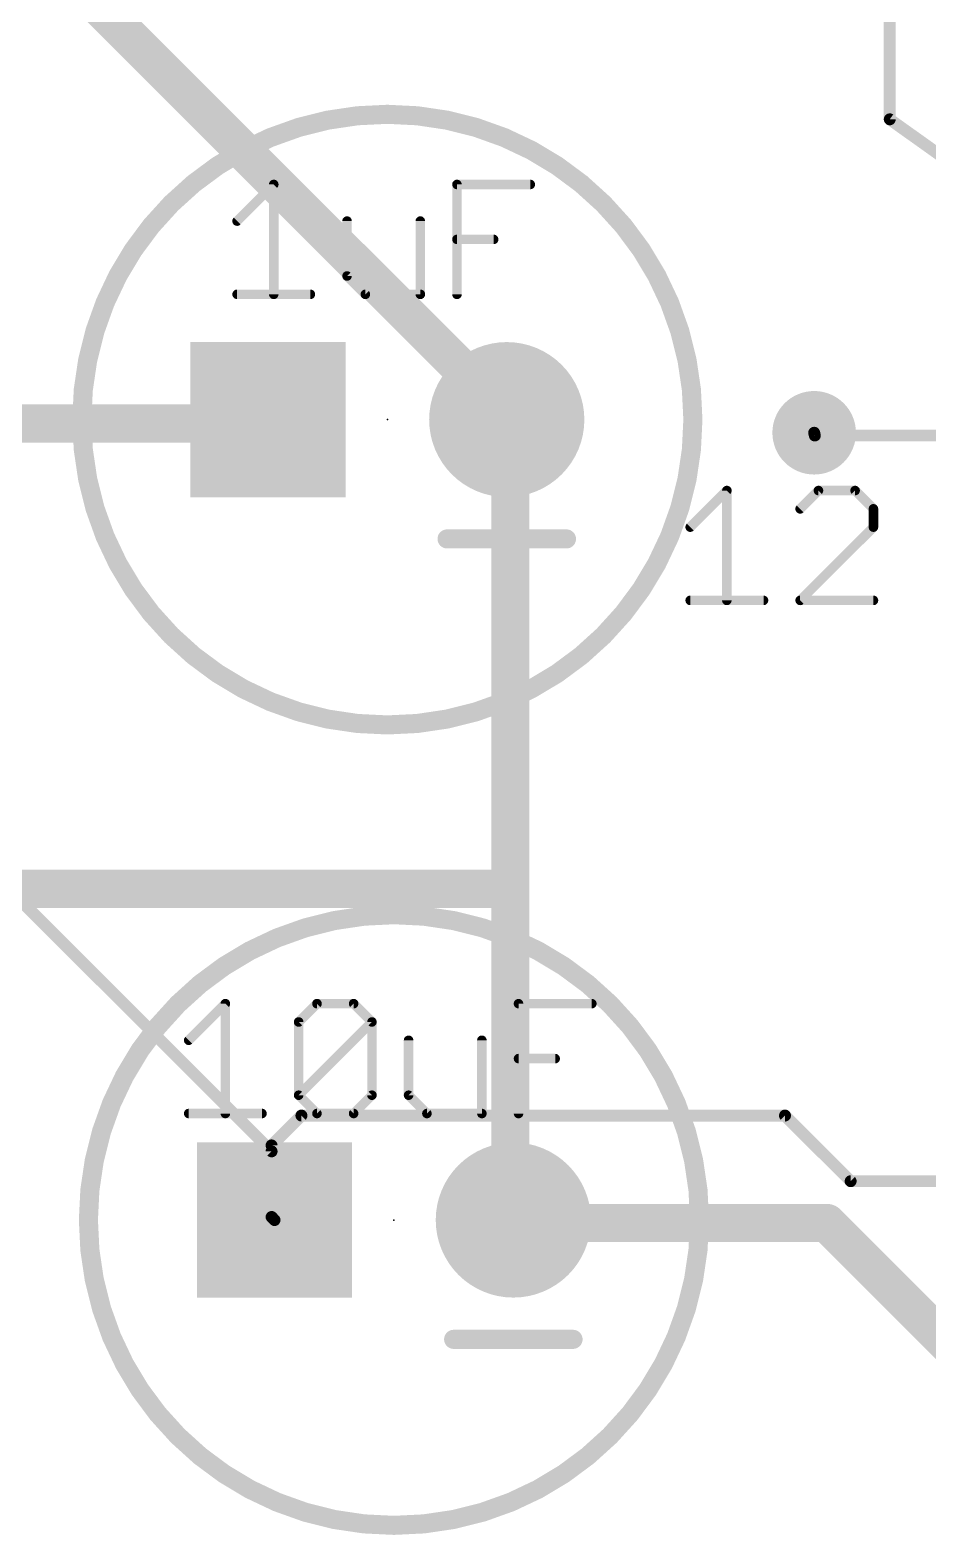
# Model space of a CAD drawing. Extents: x -2 to 100, y 0 to 40.
# Drawn here: x 22.26 to 31.81, y 10.27 to 26.29 of the extents above; entities that cross this region are included whole.
import ezdxf

# ---------------------------------------------------------------- set-up
doc = ezdxf.new("R2010")
doc.units = 0
for name, color, linetype in [('1', 14, 'CONTINUOUS'), ('16', 174, 'CONTINUOUS'), ('17', 94, 'CONTINUOUS'), ('21', 250, 'CONTINUOUS'), ('23', 178, 'CONTINUOUS'), ('25', 250, 'CONTINUOUS'), ('27', 250, 'CONTINUOUS')]:
    doc.layers.add(name, color=color, linetype=linetype)

# ---------------------------------------------------------------- blocks, each defined once
blk = doc.blocks.new('SQUAREP')
blk.add_solid([(-0.5, -0.5), (0.5, -0.5), (-0.5, 0.5), (0.5, 0.5)])
blk = doc.blocks.new('ROUNDP')
at = {"const_width": 0.5}
blk.add_lwpolyline([(0, -0.25, 1), (0, 0.25, 1), (0, -0.25)], format="xyb", dxfattribs=at)

msp = doc.modelspace()

# ---------------------------------------------------------------- linework, layer by layer
at = {"layer": '1'}
for points, const_width in [([(27.2415, 22.2885), (20.3835, 29.1465)], 0.4064), ([(31.404, 25.3365), (31.404, 26.543)], 0.127), ([(32.1025, 24.838), (31.404, 25.3365)], 0.127), ([(27.2415, 22.2885), (27.33, 22.14)], 0.4064), ([(27.3685, 22.098), (27.33, 22.14)], 0.4064), ([(27.3685, 22.098), (27.3685, 17.145)], 0.4064), ([(30.607, 21.971), (30.6, 22)], 0.127), ([(33.147, 21.971), (30.607, 21.971)], 0.127), ([(20.574, 17.145), (27.3685, 17.145)], 0.4064), ([(27.3685, 17.145), (27.3685, 13.6525)], 0.4064), ([(27.3685, 13.6525), (27.4, 13.62)], 0.4064)]:
    msp.add_lwpolyline(points, dxfattribs=dict(at, const_width=const_width))
for points, const_width in [([(31.4224, 25.3623, 1), (31.3856, 25.3107)], 0.0635), ([(31.3723, 25.3365, 1), (31.4357, 25.3365)], 0.0635), ([(27.3288, 22.3405, 1), (27.1542, 22.2365)], 0.2032), ([(27.1697, 22.2167, 1), (27.3133, 22.3603)], 0.2032), ([(27.4049, 22.2087, 1), (27.2551, 22.0713)], 0.2032), ([(27.2427, 22.088, 1), (27.4173, 22.192)], 0.2032), ([(27.4701, 22.098, 1), (27.2669, 22.098)], 0.2032), ([(27.2936, 22.0293, 1), (27.4434, 22.1667)], 0.2032), ([(30.6309, 22.0074, 1), (30.5691, 21.9926)], 0.0635), ([(30.607, 22.0027, 1), (30.607, 21.9393)], 0.0635), ([(30.5761, 21.9636, 1), (30.6379, 21.9784)], 0.0635), ([(27.4701, 17.145, 1), (27.2669, 17.145)], 0.2032), ([(27.3685, 17.0434, 1), (27.3685, 17.2466)], 0.2032), ([(27.2669, 17.145, 1), (27.4701, 17.145)], 0.2032), ([(27.4415, 13.7232, 1), (27.2955, 13.5818)], 0.2032), ([(27.327, 13.5493, 1), (27.473, 13.6907)], 0.2032), ([(27.2669, 13.6525, 1), (27.4701, 13.6525)], 0.2032)]:
    msp.add_lwpolyline(points, format="xyb", dxfattribs=dict(at, const_width=const_width))
at = {"layer": '16'}
for points, const_width in [([(18.6055, 22.098), (24.765, 22.098)], 0.4064), ([(24.765, 22.098), (24.79, 22.14)], 0.4064), ([(24.8285, 14.351), (19.6215, 19.558)], 0.127), ([(24.8285, 14.4145), (25.146, 14.732)], 0.127), ([(25.146, 14.732), (30.2895, 14.732)], 0.127), ([(30.2895, 14.732), (30.988, 14.0335)], 0.127), ([(24.8285, 14.4145), (24.86, 13.62)], 0.127), ([(24.8285, 13.6525), (24.8285, 14.351)], 0.127), ([(30.988, 14.0335), (33.2105, 14.0335)], 0.127), ([(27.432, 13.589), (27.4, 13.62)], 0.4064), ([(30.734, 13.589), (27.432, 13.589)], 0.4064), ([(33.455, 10.868), (30.734, 13.589)], 0.4064), ([(24.8285, 13.6525), (24.86, 13.62)], 0.127)]:
    msp.add_lwpolyline(points, dxfattribs=dict(at, const_width=const_width))
for points, const_width in [([(24.8773, 22.088, 1), (24.7027, 22.192)], 0.2032), ([(24.765, 21.9964, 1), (24.765, 22.1996)], 0.2032), ([(24.6777, 22.15, 1), (24.8523, 22.046)], 0.2032), ([(25.146, 14.7638, 1), (25.146, 14.7003)], 0.0635), ([(25.1685, 14.7095, 1), (25.1235, 14.7545)], 0.0635), ([(30.312, 14.7545, 1), (30.267, 14.7095)], 0.0635), ([(30.2895, 14.7003, 1), (30.2895, 14.7638)], 0.0635), ([(24.806, 14.437, 1), (24.851, 14.392)], 0.0635), ([(24.8602, 14.4158, 1), (24.7968, 14.4132)], 0.0635), ([(24.8603, 14.351, 1), (24.7968, 14.351)], 0.0635), ([(24.806, 14.3285, 1), (24.851, 14.3735)], 0.0635), ([(30.988, 14.0653, 1), (30.988, 14.0017)], 0.0635), ([(30.9655, 14.011, 1), (31.0105, 14.056)], 0.0635), ([(27.4707, 13.693, 1), (27.3293, 13.547)], 0.2032), ([(27.432, 13.6906, 1), (27.432, 13.4874)], 0.2032), ([(30.8058, 13.6608, 1), (30.6622, 13.5172)], 0.2032), ([(30.734, 13.4874, 1), (30.734, 13.6906)], 0.2032), ([(24.8513, 13.6746, 1), (24.8057, 13.6304)], 0.0635), ([(24.7968, 13.6525, 1), (24.8603, 13.6525)], 0.0635), ([(24.8283, 13.6187, 1), (24.8917, 13.6213)], 0.0635), ([(24.8372, 13.5979, 1), (24.8828, 13.6421)], 0.0635), ([(27.3613, 13.516, 1), (27.5027, 13.662)], 0.2032)]:
    msp.add_lwpolyline(points, format="xyb", dxfattribs=dict(at, const_width=const_width))
at = {"layer": '21'}
for points, const_width in [([(26.06, 18.89, 1), (26.06, 25.39, 1), (26.06, 18.89)], 0.2032), ([(26.695, 20.9208, 1), (26.695, 20.8192)], 0.1016), ([(27.965, 20.8192, 1), (27.965, 20.9208)], 0.1016), ([(26.13, 10.37, 1), (26.13, 16.87, 1), (26.13, 10.37)], 0.2032), ([(26.765, 12.4008, 1), (26.765, 12.2992)], 0.1016), ([(28.035, 12.2992, 1), (28.035, 12.4008)], 0.1016)]:
    msp.add_lwpolyline(points, format="xyb", dxfattribs=dict(at, const_width=const_width))
at = {"layer": '21', "const_width": 0.2032}
for points in [[(26.695, 20.87), (27.965, 20.87)], [(26.765, 12.35), (28.035, 12.35)]]:
    msp.add_lwpolyline(points, dxfattribs=at)
at = {"layer": '23'}
for p in [(26.06, 22.14), (30.6, 22), (26.13, 13.62)]:
    msp.add_point(p, dxfattribs=at)
at = {"layer": '25', "const_width": 0.1016}
for points in [[(29.2814, 20.9954), (29.6712, 21.3852)], [(29.6712, 21.3852), (29.6712, 20.2158)], [(30.6457, 21.3852), (30.4508, 21.1903)], [(31.0355, 21.3852), (30.6457, 21.3852)], [(31.2304, 21.1903), (31.0355, 21.3852)], [(31.2304, 20.9954), (31.2304, 21.1903)], [(30.4508, 20.2158), (31.2304, 20.9954)], [(29.2814, 20.2158), (30.061, 20.2158)], [(31.2304, 20.2158), (30.4508, 20.2158)]]:
    msp.add_lwpolyline(points, dxfattribs=at)
at = {"layer": '25', "const_width": 0.0508}
for points in [[(29.6966, 21.3852, 1), (29.6458, 21.3852)], [(29.6892, 21.3672, 1), (29.6532, 21.4032)], [(30.6457, 21.4106, 1), (30.6457, 21.3598)], [(30.6637, 21.3672, 1), (30.6277, 21.4032)], [(31.0535, 21.4032, 1), (31.0175, 21.3672)], [(31.0355, 21.3598, 1), (31.0355, 21.4106)], [(30.4328, 21.2083, 1), (30.4688, 21.1723)], [(31.2558, 21.1903, 1), (31.205, 21.1903)], [(31.2124, 21.1723, 1), (31.2484, 21.2083)], [(29.2634, 21.0134, 1), (29.2994, 20.9774)], [(31.205, 20.9954, 1), (31.2558, 20.9954)], [(31.2484, 20.9774, 1), (31.2124, 21.0134)], [(29.2814, 20.2412, 1), (29.2814, 20.1904)], [(29.6458, 20.2158, 1), (29.6966, 20.2158)], [(30.061, 20.1904, 1), (30.061, 20.2412)], [(30.4328, 20.2338, 1), (30.4688, 20.1978)], [(30.4508, 20.2412, 1), (30.4508, 20.1904)], [(31.2304, 20.1904, 1), (31.2304, 20.2412)]]:
    msp.add_lwpolyline(points, format="xyb", dxfattribs=at)
at = {"layer": '27', "const_width": 0.1016}
for points in [[(24.4617, 24.2534), (24.8515, 24.6432)], [(24.8515, 24.6432), (24.8515, 23.4738)], [(26.8005, 23.4738), (26.8005, 24.6432)], [(26.8005, 24.6432), (27.5801, 24.6432)], [(25.6311, 24.2534), (25.6311, 23.6687)], [(26.4107, 23.4738), (26.4107, 24.2534)], [(26.8005, 24.0585), (27.1903, 24.0585)], [(25.6311, 23.6687), (25.826, 23.4738)], [(24.4617, 23.4738), (25.2413, 23.4738)], [(25.826, 23.4738), (26.4107, 23.4738)], [(23.947, 15.5334), (24.3368, 15.9232)], [(24.3368, 15.9232), (24.3368, 14.7538)], [(25.1164, 15.7283), (25.3113, 15.9232)], [(25.3113, 15.9232), (25.7011, 15.9232)], [(25.7011, 15.9232), (25.896, 15.7283)], [(27.4552, 14.7538), (27.4552, 15.9232)], [(27.4552, 15.9232), (28.2348, 15.9232)], [(25.1164, 14.9487), (25.1164, 15.7283)], [(25.1164, 14.9487), (25.896, 15.7283)], [(25.896, 15.7283), (25.896, 14.9487)], [(26.2858, 15.5334), (26.2858, 14.9487)], [(27.0654, 14.7538), (27.0654, 15.5334)], [(27.4552, 15.3385), (27.845, 15.3385)], [(25.3113, 14.7538), (25.1164, 14.9487)], [(25.896, 14.9487), (25.7011, 14.7538)], [(26.2858, 14.9487), (26.4807, 14.7538)], [(23.947, 14.7538), (24.7266, 14.7538)], [(25.7011, 14.7538), (25.3113, 14.7538)], [(26.4807, 14.7538), (27.0654, 14.7538)]]:
    msp.add_lwpolyline(points, dxfattribs=at)
at = {"layer": '27', "const_width": 0.0508}
for points in [[(24.8769, 24.6432, 1), (24.8261, 24.6432)], [(24.8695, 24.6252, 1), (24.8335, 24.6612)], [(26.8259, 24.6432, 1), (26.7751, 24.6432)], [(26.8005, 24.6686, 1), (26.8005, 24.6178)], [(27.5801, 24.6178, 1), (27.5801, 24.6686)], [(24.4437, 24.2714, 1), (24.4797, 24.2354)], [(25.6565, 24.2534, 1), (25.6057, 24.2534)], [(26.4361, 24.2534, 1), (26.3853, 24.2534)], [(26.8005, 24.0839, 1), (26.8005, 24.0331)], [(27.1903, 24.0331, 1), (27.1903, 24.0839)], [(25.6491, 23.6867, 1), (25.6131, 23.6507)], [(25.6057, 23.6687, 1), (25.6565, 23.6687)], [(24.4617, 23.4992, 1), (24.4617, 23.4484)], [(24.8261, 23.4738, 1), (24.8769, 23.4738)], [(25.2413, 23.4484, 1), (25.2413, 23.4992)], [(25.826, 23.4992, 1), (25.826, 23.4484)], [(25.808, 23.4558, 1), (25.844, 23.4918)], [(26.3853, 23.4738, 1), (26.4361, 23.4738)], [(26.4107, 23.4484, 1), (26.4107, 23.4992)], [(26.7751, 23.4738, 1), (26.8259, 23.4738)], [(24.3622, 15.9232, 1), (24.3114, 15.9232)], [(24.3548, 15.9052, 1), (24.3188, 15.9412)], [(25.3113, 15.9486, 1), (25.3113, 15.8978)], [(25.3293, 15.9052, 1), (25.2933, 15.9412)], [(25.7191, 15.9412, 1), (25.6831, 15.9052)], [(25.7011, 15.8978, 1), (25.7011, 15.9486)], [(27.4806, 15.9232, 1), (27.4298, 15.9232)], [(27.4552, 15.9486, 1), (27.4552, 15.8978)], [(28.2348, 15.8978, 1), (28.2348, 15.9486)], [(25.0984, 15.7463, 1), (25.1344, 15.7103)], [(25.1418, 15.7283, 1), (25.091, 15.7283)], [(25.9214, 15.7283, 1), (25.8706, 15.7283)], [(25.914, 15.7103, 1), (25.878, 15.7463)], [(25.878, 15.7103, 1), (25.914, 15.7463)], [(23.929, 15.5514, 1), (23.965, 15.5154)], [(26.3112, 15.5334, 1), (26.2604, 15.5334)], [(27.0908, 15.5334, 1), (27.04, 15.5334)], [(27.4552, 15.3639, 1), (27.4552, 15.3131)], [(27.845, 15.3131, 1), (27.845, 15.3639)], [(25.1344, 14.9667, 1), (25.0984, 14.9307)], [(25.0984, 14.9667, 1), (25.1344, 14.9307)], [(25.091, 14.9487, 1), (25.1418, 14.9487)], [(25.8706, 14.9487, 1), (25.9214, 14.9487)], [(25.914, 14.9307, 1), (25.878, 14.9667)], [(26.3038, 14.9667, 1), (26.2678, 14.9307)], [(26.2604, 14.9487, 1), (26.3112, 14.9487)], [(23.947, 14.7792, 1), (23.947, 14.7284)], [(24.3114, 14.7538, 1), (24.3622, 14.7538)], [(24.7266, 14.7284, 1), (24.7266, 14.7792)], [(25.3113, 14.7792, 1), (25.3113, 14.7284)], [(25.2933, 14.7358, 1), (25.3293, 14.7718)], [(25.6831, 14.7718, 1), (25.7191, 14.7358)], [(25.7011, 14.7284, 1), (25.7011, 14.7792)], [(26.4807, 14.7792, 1), (26.4807, 14.7284)], [(26.4627, 14.7358, 1), (26.4987, 14.7718)], [(27.04, 14.7538, 1), (27.0908, 14.7538)], [(27.0654, 14.7284, 1), (27.0654, 14.7792)], [(27.4298, 14.7538, 1), (27.4806, 14.7538)]]:
    msp.add_lwpolyline(points, format="xyb", dxfattribs=at)

# ---------------------------------------------------------------- block references
at = {"layer": '17', "xscale": 1.651, "yscale": 1.651, "rotation": 180}
for name, p in [('SQUAREP', (24.79, 22.14)), ('SQUAREP', (24.79, 22.14)), ('ROUNDP', (27.33, 22.14)), ('ROUNDP', (27.33, 22.14)), ('SQUAREP', (24.86, 13.62)), ('SQUAREP', (24.86, 13.62)), ('ROUNDP', (27.4, 13.62)), ('ROUNDP', (27.4, 13.62))]:
    msp.add_blockref(name, p, dxfattribs=at)
at = {"layer": '17', "xscale": 0.889, "yscale": 0.889}
msp.add_blockref('ROUNDP', (30.6, 22), dxfattribs=at)
msp.add_blockref('ROUNDP', (30.6, 22), dxfattribs=at)

doc.saveas('drawing.dxf')
